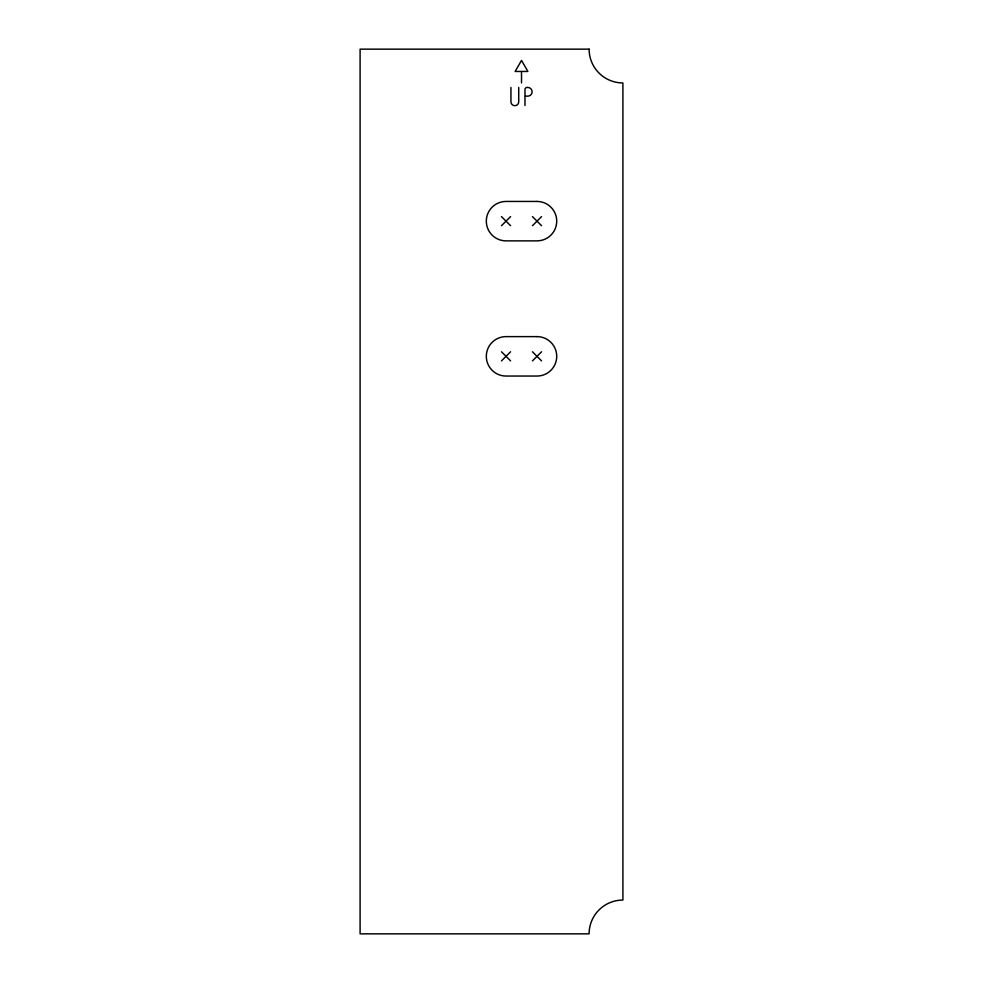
<?xml version="1.0" encoding="UTF-8"?>
<svg xmlns="http://www.w3.org/2000/svg" width="983" height="983" viewBox="0 0 983 983"><rect width="100%" height="100%" fill="white"/><g stroke="black" fill="none" stroke-linecap="round" stroke-linejoin="round"><path stroke-width="1.47" d="M501.477 225.709L510.582 216.604M532.454 225.709L541.559 216.604M501.477 360.872L510.582 351.779M532.454 360.872L541.559 351.779M521.064 71.464L515.141 71.464L521.518 60.418L527.896 71.464L521.518 71.464L521.518 82.941M525.438 96.137L527.76 96.137A4.337 4.337 0 0 0 532.11 91.788A4.337 4.337 0 0 0 527.76 87.45L527.097 87.45A2.113 2.113 0 0 0 524.983 89.564L524.983 105.476M532.454 216.604L541.559 225.709M501.477 216.604L510.582 225.709M532.454 351.779L541.559 360.872M501.477 351.779L510.582 360.872M518.729 87.45L518.729 101.765A3.895 3.895 0 0 1 514.834 105.672A3.895 3.895 0 0 1 510.939 101.765L510.939 87.45M589.1 49.15L360.097 49.15L360.097 933.85L589.1 933.85A33.791 33.791 0 0 1 622.903 900.059L622.903 82.941A33.791 33.791 0 0 1 589.1 49.15M537.013 201.441L506.036 201.441A19.709 19.709 0 0 0 486.315 221.15A19.709 19.709 0 0 0 506.036 240.872L537.013 240.872A19.709 19.709 0 0 0 556.722 221.15A19.709 19.709 0 0 0 537.013 201.441M537.013 336.616L506.036 336.616A19.709 19.709 0 0 0 486.315 356.325A19.709 19.709 0 0 0 506.036 376.047L537.013 376.047A19.709 19.709 0 0 0 556.722 356.325A19.709 19.709 0 0 0 537.013 336.616"/></g></svg>
